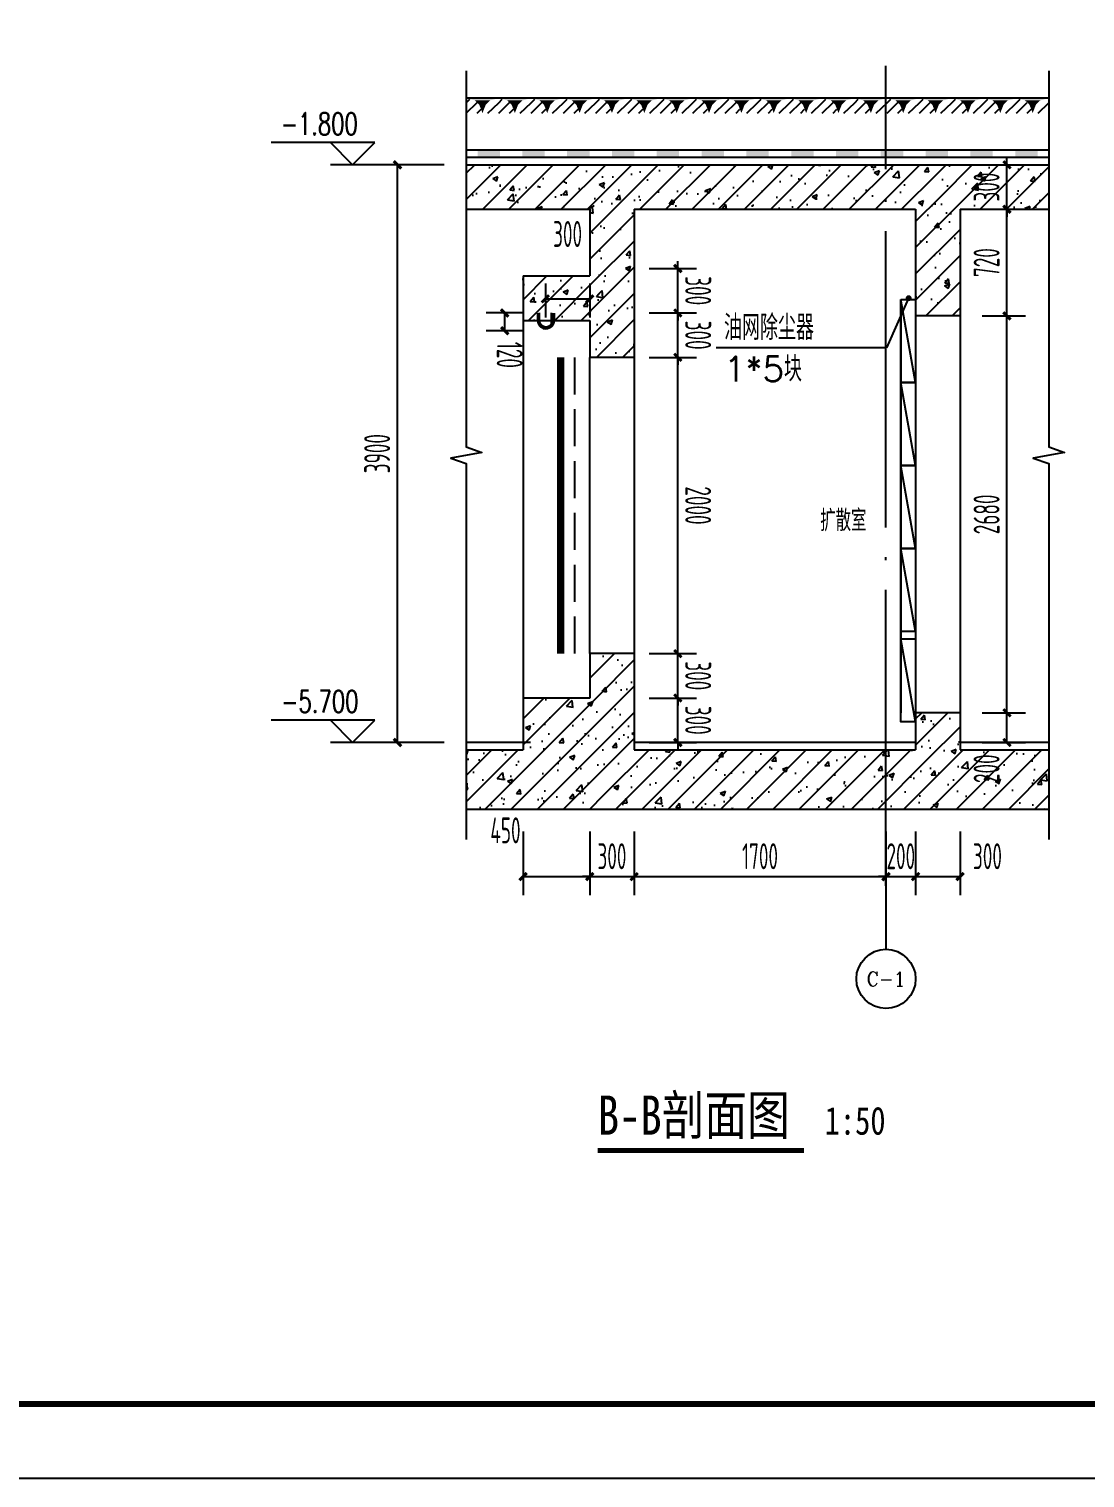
# Model space of a CAD drawing. Extents: x -473190 to 2138458, y -81875 to 2633646.
# Drawn here: x 1283708 to 1290838, y -81875 to -72091 of the extents above; entities that cross this region are included whole.
import ezdxf
from ezdxf.enums import TextEntityAlignment as Align

# ---------------------------------------------------------------- set-up
doc = ezdxf.new("R2010")
doc.units = 0
doc.header["$LTSCALE"] = 1000
doc.linetypes.add('__DASH', pattern=[0.35, 0.25, -0.1])
doc.linetypes.add('DOTE', pattern=[2.42, 2, -0.2, 0.02, -0.2])
for name, color, linetype in [('A_PLAN_DETAIL_zx', 41, 'Continuous'), ('AXIS', 3, 'Continuous'), ('AXIS_TEXT', 7, 'Continuous'), ('cxx车行线', 64, 'Continuous'), ('DIM_LEAD', 3, 'Continuous'), ('DIM_SYMB', 3, 'Continuous'), ('DOTE', 1, 'DOTE'), ('ECA_TK', 7, 'Continuous'), ('PUB_DIM', 3, 'Continuous'), ('PUB_HATCH', 8, 'Continuous'), ('PUB_TEXT', 7, 'Continuous'), ('RF-M', 4, 'Continuous'), ('RF-QT', 30, 'Continuous'), ('SURFACE', 6, 'Continuous'), ('TH_TEXT', 7, 'Continuous'), ('tk', 7, 'Continuous'), ('可见线', 7, 'Continuous')]:
    doc.layers.add(name, color=color, linetype=linetype)
doc.layers.add('RF-WZ', color=110, linetype='Continuous', lineweight=0)
doc.styles.add('_TCH_AXIS', font='COMPLEX', dxfattribs={"bigfont": 'GBCBIG'})
doc.styles.add('_TCH_DIM', font='SIMPLEX', dxfattribs={"bigfont": 'GBCBIG'})
doc.styles.add('_TCH_DIM_T3', font='tssdeng.shx', dxfattribs={"width": 0.564706, "bigfont": '@@@tssdchn.shx'})
doc.styles.add('COMPLEX', font='COMPLEX.shx', dxfattribs={"width": 0.65})
doc.styles.add('KING-1', font='GBENOR', dxfattribs={"bigfont": 'GBCBIG'})
doc.styles.add('TYDG_01', font='', dxfattribs={"width": 0.8})
doc.styles.get('TYDG_01').set_extended_font_data('SimSun')
doc.dimstyles.new('_TCH_ARCH&&50', dxfattribs={"dimtxt": 175, "dimasz": 50, "dimexe": 125, "dimexo": 150, "dimgap": 50, "dimtad": 1, "dimdec": 0, "dimzin": 0, "dimdsep": 46, "dimtxsty": '_TCH_DIM_T3', "dimblk": 'ARCHTICK', "dimcen": 0.09, "dimclrt": 7, "dimazin": 2, "dimtfac": 1, "dimtdec": 0, "dimtix": 1, "dimtmove": 2, "dimatfit": 3, "dimfxl": 0, "dimtolj": 1, "dimtzin": 0, "dimarcsym": 0})
pattern_1 = [(45, (-477544.96, -71625.69), (-88.388348, 88.388348), []), (50, (-477544.96, -71625.7), (358.63009, -31.376067), [37.5, -412.5]), (355, (-477544.96, -71625.7), (-69.37567, 376.09607), [30, -330]), (100.4514, (-477515.08, -71628.3), (289.25469, 344.71977), [31.870095, -350.571056]), (46.1842, (-477544.96, -71525.7), (533.62052, -82.75951), [56.25, -618.75]), (96.6356, (-477500.5, -71532.6), (467.33135, 487.05894), [47.80514, -525.8565]), (351.1842, (-477544.96, -71525.7), (467.33097, 487.0593), [45, -495]), (21, (-477494.96, -71550.7), (298.453526, -201.309445), [37.5, -412.5]), (326, (-477494.96, -71550.7), (121.657666, 362.57502), [30, -330]), (71.4514, (-477470.1, -71567.47), (420.111314, 161.26525), [31.870095, -350.571056]), (37.5, (-477544.96, -71625.69), (6.079928, 166.446927), [0, -326, 0, -335, 0, -331.25]), (7.5, (-477544.96, -71625.69), (131.534769, 197.205856), [0, -191, 0, -318.5, 0, -126.25]), (327.5, (-477656.46, -71625.69), (266.911218, -11.277436), [0, -125, 0, -390, 0, -517.5]), (317.5, (-477706.46, -71625.7), (291.593085, 50.05249), [0, -162.5, 0, -259, 0, -367.5])]

# ---------------------------------------------------------------- blocks, each defined once
blk = doc.blocks.new('10B_A1E图框')
at = {"layer": 'ECA_TK'}
blk.add_lwpolyline([(0, 0), (841, 0), (841, 594), (0, 594)], close=True, dxfattribs=at)
at = {"layer": 'ECA_TK', "const_width": 0.8}
blk.add_lwpolyline([(831, 10), (831, 584), (18, 584), (18, 10)], close=True, dxfattribs=at)
blk = doc.blocks.new('_ArchTick')
at = {"color": 0, "linetype": 'ByBlock', "const_width": 0.4}
blk.add_lwpolyline([(-0.5, -0.5), (0.5, 0.5)], dxfattribs=at)
blk = doc.blocks.new('*D2539')
at = {"layer": 'Defpoints', "color": 0, "transparency": 16777216}
for p in [(1286919.9, -74008.7), (1287201.7, -74008.7), (1287201.7, -74128.7)]:
    blk.add_point(p, dxfattribs=at)
at = {"layer": 'PUB_DIM', "color": 0, "lineweight": -2, "transparency": 16777216}
for p, q in [((1287051.7, -74008.7), (1286794.9, -74008.7)), ((1286919.9, -74128.7), (1286919.9, -74008.7)), ((1287051.7, -74128.7), (1286794.9, -74128.7))]:
    blk.add_line(p, q, dxfattribs=at)
at = {"layer": 'PUB_DIM', "color": 0, "lineweight": -2, "transparency": 16777216, "xscale": 50, "yscale": 50, "zscale": 50}
for p, rotation in [((1286919.9, -74008.7), 90.00168942478331), ((1286919.9, -74128.7), 270.0016894247833)]:
    blk.add_blockref('_ArchTick', p, dxfattribs=dict(at, rotation=rotation))
at = {"layer": 'PUB_DIM', "color": 7, "transparency": 16777216, "insert": (1286953.9, -74292), "char_height": 175, "attachment_point": 5, "rotation": 270.00169, "style": '_TCH_DIM_T3'}
blk.add_mtext('\\A1;120', dxfattribs=at)
blk = doc.blocks.new('*D2540')
at = {"layer": 'Defpoints', "color": 0, "transparency": 16777216}
for p in [(1287194.7, -73658.6), (1287494.2, -73658.6), (1287494.2, -73913.2)]:
    blk.add_point(p, dxfattribs=at)
at = {"layer": 'PUB_DIM', "color": 0, "lineweight": -2, "transparency": 16777216}
for p, q in [((1287194.7, -73808.6), (1287194.7, -74038.2)), ((1287494.2, -73808.6), (1287494.2, -74038.2)), ((1287194.7, -73913.2), (1287494.2, -73913.2))]:
    blk.add_line(p, q, dxfattribs=at)
at = {"layer": 'PUB_DIM', "color": 0, "lineweight": -2, "transparency": 16777216, "xscale": 50, "yscale": 50, "zscale": 50}
for p, rotation in [((1287194.7, -73913.2), 180.0016894247512), ((1287494.2, -73913.2), 0.001689424751143415)]:
    blk.add_blockref('_ArchTick', p, dxfattribs=dict(at, rotation=rotation))
at = {"layer": 'PUB_DIM', "color": 7, "transparency": 16777216, "insert": (1287344.5, -73475.7), "char_height": 175, "attachment_point": 5, "rotation": 0.00169, "style": '_TCH_DIM_T3'}
blk.add_mtext('\\A1;300', dxfattribs=at)
blk = doc.blocks.new('*D2541')
at = {"layer": 'Defpoints', "color": 0, "transparency": 16777216}
for p in [(1289694.3, -77358.5), (1289994.3, -77358.5), (1289994.3, -77814.2)]:
    blk.add_point(p, dxfattribs=at)
at = {"layer": 'PUB_DIM', "color": 0, "lineweight": -2, "transparency": 16777216}
for p, q in [((1289694.3, -77508.5), (1289694.3, -77939.2)), ((1289994.3, -77508.5), (1289994.3, -77939.2)), ((1289694.3, -77814.2), (1289994.3, -77814.2))]:
    blk.add_line(p, q, dxfattribs=at)
at = {"layer": 'PUB_DIM', "color": 0, "lineweight": -2, "transparency": 16777216, "xscale": 50, "yscale": 50, "zscale": 50}
for p, rotation in [((1289694.3, -77814.2), 180.0002328873889), ((1289994.3, -77814.2), 0.000232887388930009)]:
    blk.add_blockref('_ArchTick', p, dxfattribs=dict(at, rotation=rotation))
at = {"layer": 'PUB_DIM', "color": 7, "transparency": 16777216, "insert": (1290179.3, -77676.7), "char_height": 175, "attachment_point": 5, "rotation": 0.00023, "style": '_TCH_DIM_T3'}
blk.add_mtext('\\A1;300', dxfattribs=at)
blk = doc.blocks.new('*D2542')
at = {"layer": 'Defpoints', "color": 0, "transparency": 16777216}
for p in [(1289494.3, -77358.5), (1289694.3, -77358.5), (1289694.3, -77814.2)]:
    blk.add_point(p, dxfattribs=at)
at = {"layer": 'PUB_DIM', "color": 0, "lineweight": -2, "transparency": 16777216}
for p, q in [((1289494.3, -77508.5), (1289494.3, -77939.2)), ((1289694.3, -77508.5), (1289694.3, -77939.2)), ((1289494.3, -77814.2), (1289444.3, -77814.2)), ((1289494.3, -77814.2), (1289694.3, -77814.2)), ((1289694.3, -77814.2), (1289744.3, -77814.2))]:
    blk.add_line(p, q, dxfattribs=at)
at = {"layer": 'PUB_DIM', "color": 0, "lineweight": -2, "transparency": 16777216, "xscale": 50, "yscale": 50, "zscale": 50}
for p, rotation in [((1289494.3, -77814.2), 0.0002328873849766211), ((1289694.3, -77814.2), 180.000232887385)]:
    blk.add_blockref('_ArchTick', p, dxfattribs=dict(at, rotation=rotation))
at = {"layer": 'PUB_DIM', "color": 7, "transparency": 16777216, "insert": (1289594.3, -77676.7), "char_height": 175, "attachment_point": 5, "rotation": 0.00023, "style": '_TCH_DIM_T3'}
blk.add_mtext('\\A1;200', dxfattribs=at)
blk = doc.blocks.new('*D2543')
at = {"layer": 'Defpoints', "color": 0, "transparency": 16777216}
for p in [(1287794, -77358.5), (1289494.3, -77358.5), (1289494.3, -77814.2)]:
    blk.add_point(p, dxfattribs=at)
at = {"layer": 'PUB_DIM', "color": 0, "lineweight": -2, "transparency": 16777216}
for p, q in [((1287794, -77508.5), (1287794, -77939.2)), ((1289494.3, -77508.5), (1289494.3, -77939.2)), ((1287794, -77814.2), (1289494.3, -77814.2))]:
    blk.add_line(p, q, dxfattribs=at)
at = {"layer": 'PUB_DIM', "color": 0, "lineweight": -2, "transparency": 16777216, "xscale": 50, "yscale": 50, "zscale": 50}
for p, rotation in [((1287794, -77814.2), 180.0002328873878), ((1289494.3, -77814.2), 0.0002328873877595649)]:
    blk.add_blockref('_ArchTick', p, dxfattribs=dict(at, rotation=rotation))
at = {"layer": 'PUB_DIM', "color": 7, "transparency": 16777216, "insert": (1288644.1, -77676.7), "char_height": 175, "attachment_point": 5, "rotation": 0.00023, "style": '_TCH_DIM_T3'}
blk.add_mtext('\\A1;1700', dxfattribs=at)
blk = doc.blocks.new('*D2544')
at = {"layer": 'Defpoints', "color": 0, "transparency": 16777216}
for p in [(1287494.2, -77358.5), (1287794, -77358.5), (1287794, -77814.2)]:
    blk.add_point(p, dxfattribs=at)
at = {"layer": 'PUB_DIM', "color": 0, "lineweight": -2, "transparency": 16777216}
for p, q in [((1287494.2, -77508.5), (1287494.2, -77939.2)), ((1287794, -77508.5), (1287794, -77939.2)), ((1287494.2, -77814.2), (1287444.2, -77814.2)), ((1287494.2, -77814.2), (1287794, -77814.2)), ((1287794, -77814.2), (1287844, -77814.2))]:
    blk.add_line(p, q, dxfattribs=at)
at = {"layer": 'PUB_DIM', "color": 0, "lineweight": -2, "transparency": 16777216, "xscale": 50, "yscale": 50, "zscale": 50}
for p, rotation in [((1287494.2, -77814.2), 0.000232887387534575), ((1287794, -77814.2), 180.0002328873875)]:
    blk.add_blockref('_ArchTick', p, dxfattribs=dict(at, rotation=rotation))
at = {"layer": 'PUB_DIM', "color": 7, "transparency": 16777216, "insert": (1287644.1, -77676.7), "char_height": 175, "attachment_point": 5, "rotation": 0.00023, "style": '_TCH_DIM_T3'}
blk.add_mtext('\\A1;300', dxfattribs=at)
blk = doc.blocks.new('*D2545')
at = {"layer": 'Defpoints', "color": 0, "transparency": 16777216}
for p in [(1287044.2, -77358.5), (1287494.2, -77358.5), (1287494.2, -77814.2)]:
    blk.add_point(p, dxfattribs=at)
at = {"layer": 'PUB_DIM', "color": 0, "lineweight": -2, "transparency": 16777216}
for p, q in [((1287044.2, -77508.5), (1287044.2, -77939.2)), ((1287494.2, -77508.5), (1287494.2, -77939.2)), ((1287044.2, -77814.2), (1287494.2, -77814.2))]:
    blk.add_line(p, q, dxfattribs=at)
at = {"layer": 'PUB_DIM', "color": 0, "lineweight": -2, "transparency": 16777216, "xscale": 50, "yscale": 50, "zscale": 50}
for p, rotation in [((1287044.2, -77814.2), 180.0002328873879), ((1287494.2, -77814.2), 0.000232887387823176)]:
    blk.add_blockref('_ArchTick', p, dxfattribs=dict(at, rotation=rotation))
at = {"layer": 'PUB_DIM', "color": 7, "transparency": 16777216, "insert": (1286925.1, -77501.7), "char_height": 175, "attachment_point": 5, "rotation": 0.00023, "style": '_TCH_DIM_T3'}
blk.add_mtext('\\A1;450', dxfattribs=at)
blk = doc.blocks.new('*D2546')
at = {"layer": 'Defpoints', "color": 0, "transparency": 16777216}
for p in [(1287744.2, -73708.5), (1288088.8, -73708.5), (1287744.2, -74008.5)]:
    blk.add_point(p, dxfattribs=at)
at = {"layer": 'PUB_DIM', "color": 0, "lineweight": -2, "transparency": 16777216}
for p, q in [((1288088.8, -73708.5), (1288088.8, -73658.5)), ((1287894.2, -73708.5), (1288213.8, -73708.5)), ((1288088.8, -74008.5), (1288088.8, -73708.5)), ((1287894.2, -74008.5), (1288213.8, -74008.5)), ((1288088.8, -74008.5), (1288088.8, -74058.5))]:
    blk.add_line(p, q, dxfattribs=at)
at = {"layer": 'PUB_DIM', "color": 0, "lineweight": -2, "transparency": 16777216, "xscale": 50, "yscale": 50, "zscale": 50}
for p, rotation in [((1288088.8, -73708.5), 270.0003167817233), ((1288088.8, -74008.5), 90.00031678172327)]:
    blk.add_blockref('_ArchTick', p, dxfattribs=dict(at, rotation=rotation))
at = {"layer": 'PUB_DIM', "color": 7, "transparency": 16777216, "insert": (1288226.3, -73858.5), "char_height": 175, "attachment_point": 5, "rotation": 270.00032, "style": '_TCH_DIM_T3'}
blk.add_mtext('\\A1;300', dxfattribs=at)
blk = doc.blocks.new('*D2547')
at = {"layer": 'Defpoints', "color": 0, "transparency": 16777216}
for p in [(1287744.2, -74008.5), (1288088.8, -74008.5), (1287744.2, -74308.5)]:
    blk.add_point(p, dxfattribs=at)
at = {"layer": 'PUB_DIM', "color": 0, "lineweight": -2, "transparency": 16777216}
for p, q in [((1288088.8, -74008.5), (1288088.8, -73958.5)), ((1287894.2, -74008.5), (1288213.8, -74008.5)), ((1288088.8, -74308.5), (1288088.8, -74008.5)), ((1287894.2, -74308.5), (1288213.8, -74308.5)), ((1288088.8, -74308.5), (1288088.8, -74358.5))]:
    blk.add_line(p, q, dxfattribs=at)
at = {"layer": 'PUB_DIM', "color": 0, "lineweight": -2, "transparency": 16777216, "xscale": 50, "yscale": 50, "zscale": 50}
for p, rotation in [((1288088.8, -74008.5), 270.0003167816835), ((1288088.8, -74308.5), 90.00031678168354)]:
    blk.add_blockref('_ArchTick', p, dxfattribs=dict(at, rotation=rotation))
at = {"layer": 'PUB_DIM', "color": 7, "transparency": 16777216, "insert": (1288226.3, -74158.5), "char_height": 175, "attachment_point": 5, "rotation": 270.00032, "style": '_TCH_DIM_T3'}
blk.add_mtext('\\A1;300', dxfattribs=at)
blk = doc.blocks.new('*D2548')
at = {"layer": 'Defpoints', "color": 0, "transparency": 16777216}
for p in [(1287744.2, -74308.5), (1288088.8, -74308.5), (1287744.2, -76308.5)]:
    blk.add_point(p, dxfattribs=at)
at = {"layer": 'PUB_DIM', "color": 0, "lineweight": -2, "transparency": 16777216}
for p, q in [((1287894.2, -74308.5), (1288213.8, -74308.5)), ((1288088.8, -76308.5), (1288088.8, -74308.5)), ((1287894.2, -76308.5), (1288213.8, -76308.5))]:
    blk.add_line(p, q, dxfattribs=at)
at = {"layer": 'PUB_DIM', "color": 0, "lineweight": -2, "transparency": 16777216, "xscale": 50, "yscale": 50, "zscale": 50}
for p, rotation in [((1288088.8, -74308.5), 90.00031678171248), ((1288088.8, -76308.5), 270.0003167817125)]:
    blk.add_blockref('_ArchTick', p, dxfattribs=dict(at, rotation=rotation))
at = {"layer": 'PUB_DIM', "color": 7, "transparency": 16777216, "insert": (1288226.3, -75308.5), "char_height": 175, "attachment_point": 5, "rotation": 270.00032, "style": '_TCH_DIM_T3'}
blk.add_mtext('\\A1;2000', dxfattribs=at)
blk = doc.blocks.new('*D2549')
at = {"layer": 'Defpoints', "color": 0, "transparency": 16777216}
for p in [(1287744.2, -76308.5), (1288088.8, -76308.5), (1287744.2, -76608.5)]:
    blk.add_point(p, dxfattribs=at)
at = {"layer": 'PUB_DIM', "color": 0, "lineweight": -2, "transparency": 16777216}
for p, q in [((1287894.2, -76308.5), (1288213.8, -76308.5)), ((1288088.8, -76308.5), (1288088.8, -76258.5)), ((1288088.8, -76608.5), (1288088.8, -76308.5)), ((1287894.2, -76608.5), (1288213.8, -76608.5)), ((1288088.8, -76608.5), (1288088.8, -76658.5))]:
    blk.add_line(p, q, dxfattribs=at)
at = {"layer": 'PUB_DIM', "color": 0, "lineweight": -2, "transparency": 16777216, "xscale": 50, "yscale": 50, "zscale": 50}
for p, rotation in [((1288088.8, -76308.5), 270.0003167816835), ((1288088.8, -76608.5), 90.00031678168354)]:
    blk.add_blockref('_ArchTick', p, dxfattribs=dict(at, rotation=rotation))
at = {"layer": 'PUB_DIM', "color": 7, "transparency": 16777216, "insert": (1288226.3, -76458.5), "char_height": 175, "attachment_point": 5, "rotation": 270.00032, "style": '_TCH_DIM_T3'}
blk.add_mtext('\\A1;300', dxfattribs=at)
blk = doc.blocks.new('*D2550')
at = {"layer": 'Defpoints', "color": 0, "transparency": 16777216}
for p in [(1287744.2, -76608.5), (1288088.8, -76608.5), (1287744.2, -76908.5)]:
    blk.add_point(p, dxfattribs=at)
at = {"layer": 'PUB_DIM', "color": 0, "lineweight": -2, "transparency": 16777216}
for p, q in [((1288088.8, -76608.5), (1288088.8, -76558.5)), ((1287894.2, -76608.5), (1288213.8, -76608.5)), ((1288088.8, -76908.5), (1288088.8, -76608.5)), ((1287894.2, -76908.5), (1288213.8, -76908.5)), ((1288088.8, -76908.5), (1288088.8, -76958.5))]:
    blk.add_line(p, q, dxfattribs=at)
at = {"layer": 'PUB_DIM', "color": 0, "lineweight": -2, "transparency": 16777216, "xscale": 50, "yscale": 50, "zscale": 50}
for p, rotation in [((1288088.8, -76608.5), 270.000316781728), ((1288088.8, -76908.5), 90.000316781728)]:
    blk.add_blockref('_ArchTick', p, dxfattribs=dict(at, rotation=rotation))
at = {"layer": 'PUB_DIM', "color": 7, "transparency": 16777216, "insert": (1288226.3, -76758.5), "char_height": 175, "attachment_point": 5, "rotation": 270.00032, "style": '_TCH_DIM_T3'}
blk.add_mtext('\\A1;300', dxfattribs=at)
blk = doc.blocks.new('*D2551')
at = {"layer": 'Defpoints', "color": 0, "transparency": 16777216}
for p in [(1289994.2, -73008.5), (1290311, -73008.5), (1289994.2, -73308.5)]:
    blk.add_point(p, dxfattribs=at)
at = {"layer": 'PUB_DIM', "color": 0, "lineweight": -2, "transparency": 16777216}
for p, q in [((1290311, -73008.5), (1290311, -72958.5)), ((1290144.2, -73008.5), (1290436, -73008.5)), ((1290311, -73308.5), (1290311, -73008.5)), ((1290144.2, -73308.5), (1290436, -73308.5)), ((1290311, -73308.5), (1290311, -73358.5))]:
    blk.add_line(p, q, dxfattribs=at)
at = {"layer": 'PUB_DIM', "color": 0, "lineweight": -2, "transparency": 16777216, "xscale": 50, "yscale": 50, "zscale": 50}
for p, rotation in [((1290311, -73008.5), 270), ((1290311, -73308.5), 90)]:
    blk.add_blockref('_ArchTick', p, dxfattribs=dict(at, rotation=rotation))
at = {"layer": 'PUB_DIM', "color": 7, "transparency": 16777216, "insert": (1290173.5, -73158.5), "char_height": 175, "attachment_point": 5, "rotation": 90, "style": '_TCH_DIM_T3'}
blk.add_mtext('\\A1;300', dxfattribs=at)
blk = doc.blocks.new('*D2552')
at = {"layer": 'Defpoints', "color": 0, "transparency": 16777216}
for p in [(1289994.2, -73308.5), (1290311, -73308.5), (1289994.2, -74028.5)]:
    blk.add_point(p, dxfattribs=at)
at = {"layer": 'PUB_DIM', "color": 0, "lineweight": -2, "transparency": 16777216}
for p, q in [((1290144.2, -73308.5), (1290436, -73308.5)), ((1290311, -74028.5), (1290311, -73308.5)), ((1290144.2, -74028.5), (1290436, -74028.5))]:
    blk.add_line(p, q, dxfattribs=at)
at = {"layer": 'PUB_DIM', "color": 0, "lineweight": -2, "transparency": 16777216, "xscale": 50, "yscale": 50, "zscale": 50}
for p, rotation in [((1290311, -73308.5), 90), ((1290311, -74028.5), 270)]:
    blk.add_blockref('_ArchTick', p, dxfattribs=dict(at, rotation=rotation))
at = {"layer": 'PUB_DIM', "color": 7, "transparency": 16777216, "insert": (1290173.5, -73668.5), "char_height": 175, "attachment_point": 5, "rotation": 90, "style": '_TCH_DIM_T3'}
blk.add_mtext('\\A1;720', dxfattribs=at)
blk = doc.blocks.new('*D2553')
at = {"layer": 'Defpoints', "color": 0, "transparency": 16777216}
for p in [(1289994.2, -74028.5), (1290311, -74028.5), (1289994.2, -76708.5)]:
    blk.add_point(p, dxfattribs=at)
at = {"layer": 'PUB_DIM', "color": 0, "lineweight": -2, "transparency": 16777216}
for p, q in [((1290144.2, -74028.5), (1290436, -74028.5)), ((1290311, -76708.5), (1290311, -74028.5)), ((1290144.2, -76708.5), (1290436, -76708.5))]:
    blk.add_line(p, q, dxfattribs=at)
at = {"layer": 'PUB_DIM', "color": 0, "lineweight": -2, "transparency": 16777216, "xscale": 50, "yscale": 50, "zscale": 50}
for p, rotation in [((1290311, -74028.5), 90), ((1290311, -76708.5), 270)]:
    blk.add_blockref('_ArchTick', p, dxfattribs=dict(at, rotation=rotation))
at = {"layer": 'PUB_DIM', "color": 7, "transparency": 16777216, "insert": (1290173.5, -75368.5), "char_height": 175, "attachment_point": 5, "rotation": 90, "style": '_TCH_DIM_T3'}
blk.add_mtext('\\A1;2680', dxfattribs=at)
blk = doc.blocks.new('*D2554')
at = {"layer": 'Defpoints', "color": 0, "transparency": 16777216}
for p in [(1289994.2, -76708.5), (1290311, -76708.5), (1289994.2, -76908.5)]:
    blk.add_point(p, dxfattribs=at)
at = {"layer": 'PUB_DIM', "color": 0, "lineweight": -2, "transparency": 16777216}
for p, q in [((1290144.2, -76708.5), (1290436, -76708.5)), ((1290311, -76908.5), (1290311, -76708.5)), ((1290144.2, -76908.5), (1290436, -76908.5))]:
    blk.add_line(p, q, dxfattribs=at)
at = {"layer": 'PUB_DIM', "color": 0, "lineweight": -2, "transparency": 16777216, "xscale": 50, "yscale": 50, "zscale": 50}
for p, rotation in [((1290311, -76708.5), 90), ((1290311, -76908.5), 270)]:
    blk.add_blockref('_ArchTick', p, dxfattribs=dict(at, rotation=rotation))
at = {"layer": 'PUB_DIM', "color": 7, "transparency": 16777216, "insert": (1290173.5, -77085.7), "char_height": 175, "attachment_point": 5, "rotation": 90, "style": '_TCH_DIM_T3'}
blk.add_mtext('\\A1;200', dxfattribs=at)
blk = doc.blocks.new('*D2555')
at = {"layer": 'Defpoints', "color": 0, "transparency": 16777216}
for p in [(1286196.2, -73008.5), (1286660.8, -73008.5), (1286660.8, -76908.5)]:
    blk.add_point(p, dxfattribs=at)
at = {"layer": 'PUB_DIM', "color": 0, "lineweight": -2, "transparency": 16777216}
for p, q in [((1286510.8, -73008.5), (1286071.2, -73008.5)), ((1286196.2, -76908.5), (1286196.2, -73008.5)), ((1286510.8, -76908.5), (1286071.2, -76908.5))]:
    blk.add_line(p, q, dxfattribs=at)
at = {"layer": 'PUB_DIM', "color": 0, "lineweight": -2, "transparency": 16777216, "xscale": 50, "yscale": 50, "zscale": 50}
for p, rotation in [((1286196.2, -73008.5), 90), ((1286196.2, -76908.5), 270)]:
    blk.add_blockref('_ArchTick', p, dxfattribs=dict(at, rotation=rotation))
at = {"layer": 'PUB_DIM', "color": 7, "transparency": 16777216, "insert": (1286058.7, -74958.5), "char_height": 175, "attachment_point": 5, "rotation": 90, "style": '_TCH_DIM_T3'}
blk.add_mtext('\\A1;3900', dxfattribs=at)
blk = doc.blocks.new('$LinePat$自然土壤')
at = {"color": 0}
for p, q in [((0, -90), (71, -19)), ((0, -300), (211, -89)), ((210, -300), (286, -224)), ((420, -300), (630, -90))]:
    blk.add_line(p, q, dxfattribs=at)
for points in [[(0, 0), (630, 0), (168, -45), (462, -45)], [(168, -45), (462, -45), (252, -132), (378, -132)], [(252, -132), (378, -132), (315, -300)]]:
    blk.add_solid(points, dxfattribs=at)
blk = doc.blocks.new('$LinePat$防水层2')
at = {"color": 0}
blk.add_line((0, 0), (600, 0), dxfattribs=at)
blk.add_solid([(150, 0), (450, 0), (150, -100), (450, -100)], dxfattribs=at)
blk = doc.blocks.new('_AXISO')
blk.add_circle((0, 0), 0.5)
at = {"layer": 'AXIS_TEXT', "style": 'COMPLEX', "width": 1.041667}
blk.add_attdef('A', text='', height=0.56, dxfattribs=at).set_placement((-0.25, -0.28), (0.25, -0.28), align=Align.FIT)

msp = doc.modelspace()

# ---------------------------------------------------------------- hatches: boundary and pattern name
at = {"layer": 'PUB_HATCH'}
h = msp.add_hatch(dxfattribs=at)
h.set_pattern_fill('钢筋混凝土', color=256, scale=50, style=0)
h.set_pattern_definition(pattern_1)
h.paths.add_polyline_path([(1286660.8, -73308.5), (1287494.3, -73308.5), (1287644.3, -73208.5), (1287644.3, -73008.5), (1286660.8, -73008.5)])
h = msp.add_hatch(dxfattribs=at)
h.set_pattern_fill('钢筋混凝土', color=256, scale=50, style=0)
h.set_pattern_definition(pattern_1)
h.paths.add_polyline_path([(1287644.3, -73208.5), (1287794.3, -73308.5), (1289694.2, -73308.5), (1289844.2, -73208.5), (1289844.2, -73008.5), (1287644.3, -73008.5)])
h = msp.add_hatch(dxfattribs=at)
h.set_pattern_fill('钢筋混凝土', color=256, scale=50, style=0)
h.set_pattern_definition(pattern_1)
h.paths.add_polyline_path([(1289844.2, -73208.5), (1289994.2, -73308.5), (1290593.8, -73308.5), (1290593.8, -73008.5), (1289844.2, -73008.5)])
h = msp.add_hatch(dxfattribs=at)
h.set_pattern_fill('钢筋混凝土', color=256, scale=50, style=0)
h.set_pattern_definition(pattern_1)
h.paths.add_polyline_path([(1287644.3, -73208.5), (1287494.3, -73308.5), (1287494.3, -73758.9), (1287594.3, -73958.9), (1287794.3, -74058.9), (1287794.3, -73308.5)])
h = msp.add_hatch(dxfattribs=at)
h.set_pattern_fill('钢筋混凝土', color=256, scale=50, style=0)
h.set_pattern_definition(pattern_1)
h.paths.add_polyline_path([(1289844.2, -73208.5), (1289694.2, -73308.5), (1289694.2, -74028.5), (1289994.2, -74028.5), (1289994.2, -73308.5)])
h = msp.add_hatch(dxfattribs=at)
h.set_pattern_fill('钢筋混凝土', color=256, scale=50, style=0)
h.set_pattern_definition(pattern_1)
h.paths.add_polyline_path([(1287044, -74058.9), (1287494.3, -74058.9), (1287594.3, -73958.9), (1287494.3, -73758.9), (1287044, -73758.9)])
h = msp.add_hatch(dxfattribs=at)
h.set_pattern_fill('钢筋混凝土', color=256, scale=50, style=0)
h.set_pattern_definition(pattern_1)
h.paths.add_polyline_path([(1287594.3, -73958.9), (1287494.3, -74058.9), (1287494.3, -74308.7), (1287794.3, -74308.7), (1287794.3, -74058.9)])
h = msp.add_hatch(dxfattribs=at)
h.set_pattern_fill('钢筋混凝土', color=256, scale=50, style=0)
h.set_pattern_definition(pattern_1)
h.paths.add_polyline_path([(1287494.3, -76308.4), (1287494.1, -76608.4), (1287444.1, -76608.6), (1287794.1, -76608.7), (1287794.3, -76308.7)])
h = msp.add_hatch(dxfattribs=at)
h.set_pattern_fill('钢筋混凝土', color=256, scale=50, style=0)
h.set_pattern_definition(pattern_1)
h.paths.add_polyline_path([(1287794.1, -76608.5), (1287044.1, -76608.8), (1287044.2, -76958.5), (1287494.2, -77091.9), (1287794.2, -76958.5)])
h = msp.add_hatch(dxfattribs=at)
h.set_pattern_fill('钢筋混凝土', color=256, scale=50, style=0)
h.set_pattern_definition(pattern_1)
h.paths.add_polyline_path([(1289694.2, -76708.5), (1289694.2, -76958.5), (1289844.3, -77091.9), (1289994.2, -76958.5), (1289994.2, -76708.5)])
h = msp.add_hatch(dxfattribs=at)
h.set_pattern_fill('钢筋混凝土', color=256, scale=50, style=0)
h.set_pattern_definition(pattern_1)
h.paths.add_polyline_path([(1286660.8, -77358.5), (1287644.3, -77358.5), (1287494.2, -77091.9), (1287044.2, -76958.5), (1286660.8, -76958.5)])
h = msp.add_hatch(dxfattribs=at)
h.set_pattern_fill('钢筋混凝土', color=256, scale=50, style=0)
h.set_pattern_definition(pattern_1)
h.paths.add_polyline_path([(1287494.2, -77091.9), (1287644.3, -77358.5), (1289844.3, -77358.5), (1289844.3, -77091.9), (1289694.2, -76958.5), (1287794.2, -76958.5)])
h = msp.add_hatch(dxfattribs=at)
h.set_pattern_fill('钢筋混凝土', color=256, scale=50, style=0)
h.set_pattern_definition(pattern_1)
h.paths.add_polyline_path([(1289844.3, -77091.9), (1289844.3, -77358.5), (1290593.8, -77358.5), (1290593.8, -76958.5), (1289994.2, -76958.5)])

# ---------------------------------------------------------------- linework, layer by layer
at = {"layer": 'A_PLAN_DETAIL_zx', "const_width": 25}
msp.add_lwpolyline([(1287248.9, -74008.7), (1287248.9, -74058.5, -1), (1287148.9, -74058.5), (1287148.9, -74008.7)], format="xyb", dxfattribs=at)
at = {"layer": 'AXIS'}
msp.add_line((1289494.3, -77877.2), (1289494.3, -78305.1), dxfattribs=at)
at = {"layer": 'cxx车行线'}
msp.add_line((1287044, -74058.9), (1287044.1, -76608.8), dxfattribs=at)
at = {"layer": 'DIM_LEAD'}
for p, q in [((1289647.3, -73909), (1289497.5, -74243.4)), ((1289647.3, -73909), (1289497.5, -74243.4)), ((1289647.3, -73909), (1289497.5, -74243.4)), ((1289647.3, -73909), (1289497.5, -74243.4)), ((1289647.3, -73909), (1289497.5, -74243.4)), ((1289497.5, -74243.4), (1288348, -74243.4))]:
    msp.add_line(p, q, dxfattribs=at)
at = {"layer": 'DIM_LEAD', "const_width": 20}
msp.add_lwpolyline([(1289651.4, -73899.9, 1), (1289643.2, -73918.1, 1)], format="xyb", close=True, dxfattribs=at)
msp.add_lwpolyline([(1289651.4, -73899.9, 1), (1289643.2, -73918.1, 1)], format="xyb", close=True, dxfattribs=at)
msp.add_lwpolyline([(1289651.4, -73899.9, 1), (1289643.2, -73918.1, 1)], format="xyb", close=True, dxfattribs=at)
msp.add_lwpolyline([(1289651.4, -73899.9, 1), (1289643.2, -73918.1, 1)], format="xyb", close=True, dxfattribs=at)
msp.add_lwpolyline([(1289651.4, -73899.9, 1), (1289643.2, -73918.1, 1)], format="xyb", close=True, dxfattribs=at)
at = {"layer": 'DIM_SYMB'}
for points in [[(1286660.8, -72373.4), (1286660.8, -74912.6), (1286765.8, -74950.9), (1286555.8, -74987.9), (1286660.8, -75025.1), (1286660.8, -77564.4)], [(1290593.8, -72373.4), (1290593.8, -74912.6), (1290698.8, -74950.8), (1290488.8, -74987.9), (1290593.8, -75025.1), (1290593.8, -77564.4)]]:
    msp.add_lwpolyline(points, dxfattribs=at)
at = {"layer": 'DIM_SYMB', "lineweight": -3, "const_width": 35}
msp.add_lwpolyline([(1287548.4, -79663.5), (1288940.4, -79663.5)], dxfattribs=at)
at = {"layer": 'DOTE'}
msp.add_line((1289494.3, -77877.2), (1289494.3, -72339.7), dxfattribs=at)
at = {"layer": 'PUB_DIM'}
for p, q in [((1286042.9, -72858.5), (1285342.9, -72858.5)), ((1285892.9, -73008.5), (1285742.9, -72858.5)), ((1285892.9, -73008.5), (1286042.9, -72858.5)), ((1286242.9, -73008.5), (1285742.9, -73008.5)), ((1286042.9, -76758.5), (1285342.9, -76758.5)), ((1285892.9, -76908.5), (1285742.9, -76758.5)), ((1285892.9, -76908.5), (1286042.9, -76758.5)), ((1286242.9, -76908.5), (1285742.9, -76908.5))]:
    msp.add_line(p, q, dxfattribs=at)
at = {"layer": 'RF-M'}
for p, q in [((1289594.2, -74028.5), (1289594.2, -76708.5)), ((1289594.2, -76708.5), (1289594.2, -74028.5)), ((1289694.2, -74028.5), (1289694.2, -76708.5)), ((1289994.2, -74028.5), (1289994.2, -76708.5))]:
    msp.add_line(p, q, dxfattribs=at)
for points in [[(1289694.2, -74478.5), (1289594.2, -73918.5)], [(1289594.2, -73918.5), (1289694.2, -73918.5), (1289694.2, -74478.5), (1289594.2, -74478.5), (1289594.2, -73918.5)], [(1287494.4, -76308.7), (1287494.3, -74308.7)], [(1287794.3, -74308.7), (1287794.3, -76308.7)], [(1289694.2, -75038.5), (1289594.2, -74478.5)], [(1289594.2, -74478.5), (1289694.2, -74478.5), (1289694.2, -75038.5), (1289594.2, -75038.5), (1289594.2, -74478.5)], [(1289694.2, -75598.5), (1289594.2, -75038.5)], [(1289594.2, -75038.5), (1289694.2, -75038.5), (1289694.2, -75598.5), (1289594.2, -75598.5), (1289594.2, -75038.5)], [(1289694.2, -76158.5), (1289594.2, -75598.5)], [(1289594.2, -75598.5), (1289694.2, -75598.5), (1289694.2, -76158.5), (1289594.2, -76158.5), (1289594.2, -75598.5)], [(1289694.2, -76768.5), (1289594.2, -76208.5)], [(1289594.2, -76208.5), (1289694.2, -76208.5), (1289694.2, -76768.5), (1289594.2, -76768.5), (1289594.2, -76208.5)]]:
    msp.add_lwpolyline(points, dxfattribs=at)
msp.add_lwpolyline([(1287153.3, -74008.7), (1287153.3, -74074.5, 1), (1287236.2, -74074.5), (1287236.1, -74008.7)], format="xyb", dxfattribs=at)
at = {"layer": 'RF-M', "const_width": 50}
msp.add_lwpolyline([(1287298.6, -76308.7), (1287298.5, -74308.7)], dxfattribs=at)
at = {"layer": 'RF-M', "linetype": '__DASH'}
msp.add_lwpolyline([(1287394.4, -76308.7), (1287394.3, -74308.7)], dxfattribs=at)
at = {"layer": 'RF-QT'}
for p, q in [((1286660.8, -73008.5), (1287644.3, -73008.5)), ((1286660.8, -73008.5), (1286660.8, -73308.5)), ((1287644.3, -73008.5), (1289844.2, -73008.5)), ((1289844.2, -73008.5), (1290593.8, -73008.5)), ((1290593.8, -73008.5), (1290593.8, -73308.5)), ((1286660.8, -73308.5), (1287494.3, -73308.5)), ((1287494.3, -73308.5), (1287494.3, -73758.9)), ((1287794.3, -73308.5), (1287794.3, -74058.9)), ((1287794.3, -73308.5), (1289694.2, -73308.5)), ((1289694.2, -73308.5), (1289694.2, -74028.5)), ((1289994.2, -73308.5), (1290593.8, -73308.5)), ((1289994.2, -73308.5), (1289994.2, -74028.5)), ((1287044, -73758.9), (1287494.3, -73758.9)), ((1287044, -73758.9), (1287044, -74058.9)), ((1287044, -74058.9), (1287494.3, -74058.9)), ((1287494.3, -74058.9), (1287494.3, -74308.7)), ((1287794.3, -74058.9), (1287794.3, -74308.7)), ((1289994.2, -74028.5), (1289694.2, -74028.5)), ((1287794.3, -74308.7), (1287494.3, -74308.7)), ((1287494.3, -76308.4), (1287494.1, -76608.4)), ((1287794.3, -76308.7), (1287494.3, -76308.4)), ((1287794.3, -76308.7), (1287794.1, -76608.7)), ((1287494.1, -76608.4), (1287044.1, -76608.8)), ((1287044.1, -76608.8), (1287044.2, -76958.5)), ((1287794.1, -76608.5), (1287794.2, -76958.5)), ((1289694.2, -76708.5), (1289694.2, -76958.5)), ((1289994.2, -76708.5), (1289694.2, -76708.5)), ((1289994.2, -76708.5), (1289994.2, -76958.5)), ((1286660.8, -76958.5), (1287044.2, -76958.5)), ((1286660.8, -76958.5), (1286660.8, -77358.5)), ((1287794.2, -76958.5), (1289694.2, -76958.5)), ((1289994.2, -76958.5), (1290593.8, -76958.5)), ((1290593.8, -76958.5), (1290593.8, -77358.5)), ((1286660.8, -77358.5), (1287644.3, -77358.5)), ((1287644.3, -77358.5), (1289844.3, -77358.5)), ((1289844.3, -77358.5), (1290593.8, -77358.5))]:
    msp.add_line(p, q, dxfattribs=at)
at = {"layer": 'SURFACE'}
msp.add_line((1290593.8, -72558.5), (1286660.8, -72558.5), dxfattribs=at)
for points in [[(1290593.8, -72908.5), (1286660.8, -72908.5)], [(1290593.8, -72958.5), (1286660.8, -72958.5)]]:
    msp.add_lwpolyline(points, dxfattribs=at)
at = {"layer": '可见线'}
for points in [[(1287094, -76908.5), (1286660.8, -76908.5)], [(1289694.2, -76908.5), (1287794, -76908.5)], [(1290593.8, -76908.5), (1289994.2, -76908.5)]]:
    msp.add_lwpolyline(points, dxfattribs=at)

# ---------------------------------------------------------------- block references
at = {"layer": 'AXIS'}
ref = msp.add_blockref('_AXISO', (1289494.3, -78505.1), dxfattribs=dict(at, xscale=400, yscale=400, zscale=400))
ref.add_attrib('A', 'C-1', dxfattribs={"layer": 'AXIS_TEXT', "height": 98.31, "style": '_TCH_AXIS'}).set_placement((1289363.2, -78554.3), (1289625.3, -78554.3), align=Align.FIT)
at = {"layer": 'SURFACE', "color": 8, "xscale": 0.346821318005369, "yscale": 0.3333333333333333, "zscale": 0.3333333333333333, "rotation": 0.000171737600603127}
for p in [(1286660.8, -72558.8), (1286879.3, -72558.8), (1287097.8, -72558.8), (1287316.3, -72558.8), (1287534.8, -72558.8), (1287753.3, -72558.8), (1287971.8, -72558.8), (1288190.3, -72558.8), (1288408.8, -72558.8), (1288627.3, -72558.8), (1288845.8, -72558.8), (1289064.3, -72558.8), (1289282.8, -72558.8), (1289501.3, -72558.8), (1289719.8, -72558.8), (1289938.3, -72558.8), (1290156.8, -72558.8), (1290375.3, -72558.8)]:
    msp.add_blockref('$LinePat$自然土壤', p, dxfattribs=at)
at = {"layer": 'SURFACE', "xscale": -0.5042248392536103, "yscale": 0.5, "zscale": 0.5, "rotation": 0.0001717375972112201}
for p in [(1286963.3, -72908.5), (1287265.9, -72908.5), (1287568.4, -72908.5), (1287871, -72908.5), (1288173.5, -72908.5), (1288476, -72908.5), (1288778.6, -72908.5), (1289081.1, -72908.5), (1289383.6, -72908.5), (1289686.2, -72908.5), (1289988.7, -72908.5), (1290291.2, -72908.5), (1290593.8, -72908.5)]:
    msp.add_blockref('$LinePat$防水层2', p, dxfattribs=at)
at = {"layer": 'tk', "xscale": 50, "yscale": 50, "zscale": 50}
msp.add_blockref('10B_A1E图框', (1264213.1, -81874.7), dxfattribs=at)

# ---------------------------------------------------------------- texts
at = {"layer": 'PUB_TEXT'}
for s, height, style, width, p in [('-1.800', 148.75, '_TCH_DIM', 0.705882, (1285407.4, -72806)), ('-5.700', 148.75, '_TCH_DIM', 0.705882, (1285410.4, -76706)), ('B-B剖面图', 264.35, 'TYDG_01', 0.8, (1287548.4, -79556.6)), ('1:50', 188.82, 'TYDG_01', 0.8, (1289080.4, -79556.6))]:
    msp.add_text(s, height=height, dxfattribs=dict(at, style=style, width=width)).set_placement(p)
at = {"layer": 'RF-WZ', "style": 'KING-1'}
msp.add_text('扩散室', height=144.68, dxfattribs=at).set_placement((1289050.1, -75481.7))
at = {"layer": 'TH_TEXT', "style": '_TCH_DIM'}
for s, p in [('油网除尘器', (1288400.5, -74190.9)), ('1*5块', (1288400.5, -74470.9))]:
    msp.add_text(s, height=168.79, dxfattribs=at).set_placement(p)

# ---------------------------------------------------------------- dimensions: what is measured, and where the dimension line sits
at = {"layer": 'PUB_DIM'}
for p1, p2, distance, picture, middle in [((1286660.8, -76908.5), (1286660.8, -73008.5), 464.6, '*D2555', (1286058.7, -74958.5)), ((1289994.2, -73308.5), (1289994.2, -73008.5), -316.8, '*D2551', (1290173.5, -73158.5)), ((1289994.2, -74028.5), (1289994.2, -73308.5), -316.8, '*D2552', (1290173.5, -73668.5)), ((1287744.2, -74008.5), (1287744.2, -73708.5), -344.6, '*D2546', (1288226.3, -73858.5)), ((1287744.2, -74308.5), (1287744.2, -74008.5), -344.6, '*D2547', (1288226.3, -74158.5)), ((1289994.2, -76708.5), (1289994.2, -74028.5), -316.8, '*D2553', (1290173.5, -75368.5)), ((1287744.2, -76308.5), (1287744.2, -74308.5), -344.6, '*D2548', (1288226.3, -75308.5)), ((1287744.2, -76608.5), (1287744.2, -76308.5), -344.6, '*D2549', (1288226.3, -76458.5)), ((1287744.2, -76908.5), (1287744.2, -76608.5), -344.6, '*D2550', (1288226.3, -76758.5)), ((1287494.2, -77358.5), (1287794, -77358.5), -455.6, '*D2544', (1287644.1, -77676.7)), ((1287794, -77358.5), (1289494.3, -77358.5), -455.6, '*D2543', (1288644.1, -77676.7)), ((1289494.3, -77358.5), (1289694.3, -77358.5), -455.6, '*D2542', (1289594.3, -77676.7))]:
    dim = msp.add_aligned_dim(p1=p1, p2=p2, distance=distance, dimstyle='_TCH_ARCH&&50', dxfattribs=at)
    dim.commit()
    dim.dimension.update_dxf_attribs({"geometry": picture, "text_midpoint": middle})
for base, p1, p2, angle, picture, middle in [((1287494.20873, -73913.19507), (1287194.70121, -73658.55993), (1287494.20122, -73658.5511), 0.00169, '*D2540', (1287344.45466, -73475.69948)), ((1286919.9, -74008.7), (1287201.7, -74128.7), (1287201.7, -74008.7), 90.00169, '*D2539', (1286953.9, -74292)), ((1290311, -76708.5), (1289994.2, -76908.5), (1289994.2, -76708.5), 90, '*D2554', (1290173.5, -77085.7)), ((1287494.2, -77814.2), (1287044.2, -77358.5), (1287494.2, -77358.5), 0.00023, '*D2545', (1286925.1, -77501.7)), ((1289994.3, -77814.2), (1289694.3, -77358.5), (1289994.3, -77358.5), 0.00023, '*D2541', (1290179.3, -77676.7))]:
    dim = msp.add_linear_dim(base=base, p1=p1, p2=p2, angle=angle, dimstyle='_TCH_ARCH&&50', dxfattribs=at)
    dim.commit()
    dim.dimension.update_dxf_attribs({"geometry": picture, "text_midpoint": middle, "dimtype": 129})

doc.saveas('drawing.dxf')
